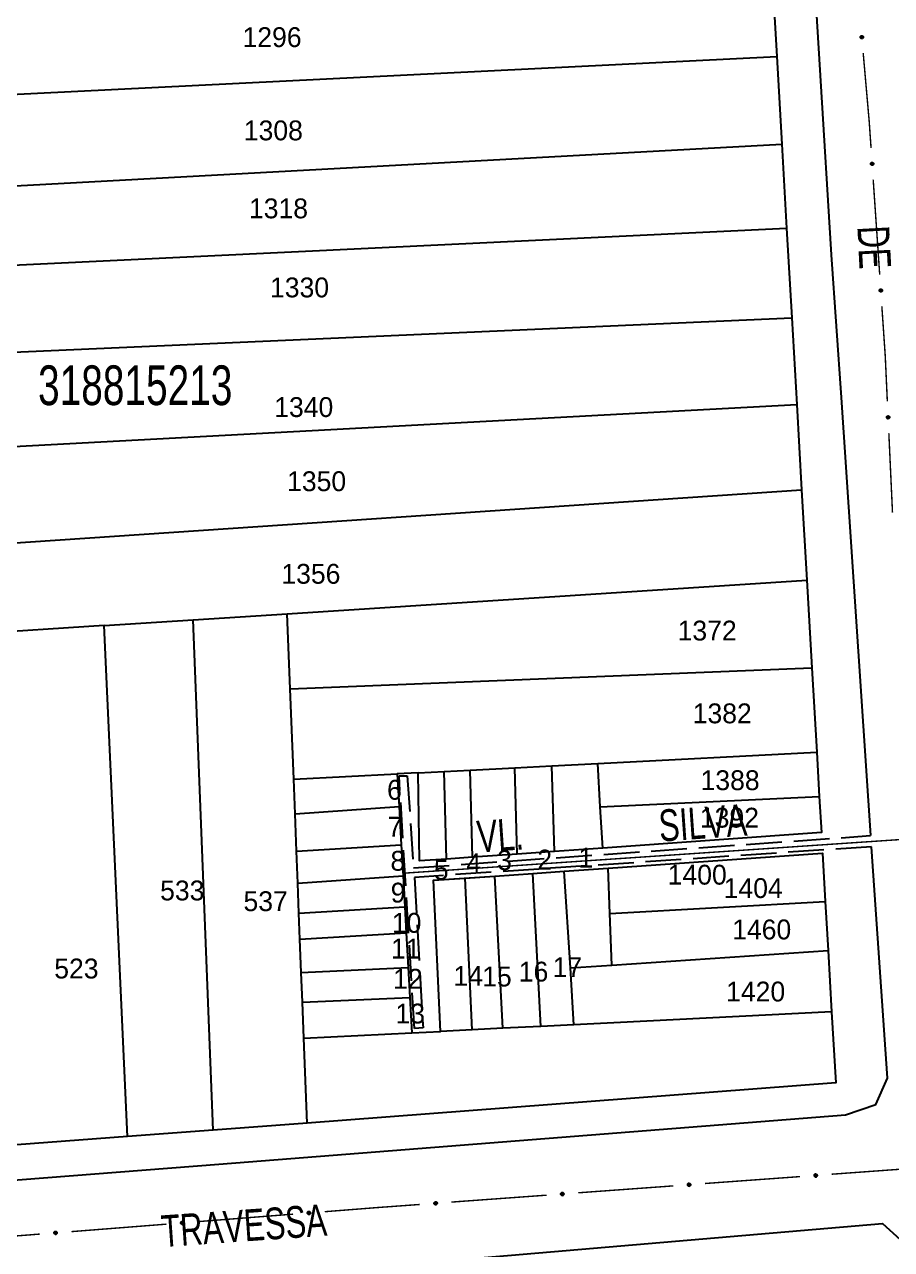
# Model space of a CAD drawing. Extents: x 201225 to 202591, y 4854937 to 4856079.
# Drawn here: x 201809.5 to 201918.7, y 4855551.3 to 4855705.6 of the extents above; entities that cross this region are included whole.
import ezdxf
from ezdxf.enums import TextEntityAlignment as Align

# ---------------------------------------------------------------- set-up
doc = ezdxf.new("R2010")
doc.units = 0
doc.header["$LTSCALE"] = 1.5
doc.header["$MEASUREMENT"] = 0
doc.linetypes.add('TRACO_11', pattern=[8, 3, -1, 3, -1])
for name, color, linetype in [('CD_MALHA_LOTES', 7, 'CONTINUOUS'), ('CD_TXT_QUADRA', 2, 'CONTINUOUS'), ('RU-QUADRA', 210, 'CONTINUOUS'), ('SV-EIXO-RUA-PAV', 20, 'CONTINUOUS'), ('SV-RUA-PAVIM', 7, 'CONTINUOUS'), ('SV-TXT-RUA-PAV', 7, 'CONTINUOUS'), ('Th_NmrPort', 7, 'CONTINUOUS')]:
    doc.layers.add(name, color=color, linetype=linetype)
doc.styles.add('ARIAL', font='ARIAL.SHX')

msp = doc.modelspace()

# ---------------------------------------------------------------- linework, layer by layer
at = {"layer": 'CD_MALHA_LOTES', "linetype": 'Continuous', "flags": 128}
for points in [[(201903.65, 4855712.38), (201904.27, 4855701.62)], [(201800.11, 4855696.46), (201904.27, 4855701.62)], [(201904.27, 4855701.62), (201904.9, 4855690.58)], [(201800.58, 4855684.9), (201904.9, 4855690.58)], [(201904.9, 4855690.58), (201905.51, 4855680)], [(201800.98, 4855674.98), (201905.51, 4855680)], [(201905.51, 4855680), (201906.16, 4855668.68)], [(201801.42, 4855664.08), (201906.16, 4855668.68)], [(201906.16, 4855668.68), (201906.79, 4855657.79)], [(201801.91, 4855652.14), (201906.79, 4855657.79)], [(201906.79, 4855657.79), (201907.4, 4855647.01)], [(201802.78, 4855639.98), (201907.4, 4855647.01)], [(201907.4, 4855647.01), (201908.06, 4855635.66)], [(201842.62, 4855631.42), (201908.06, 4855635.66)], [(201908.06, 4855635.66), (201908.69, 4855624.62)], [(201819.55, 4855629.93), (201830.78, 4855630.66)], [(201830.78, 4855630.66), (201842.62, 4855631.42)], [(201833.28, 4855566.37), (201830.78, 4855630.66)], [(201842.99, 4855621.97), (201842.62, 4855631.42)], [(201819.55, 4855629.93), (201802.85, 4855628.85)], [(201822.5, 4855565.57), (201819.55, 4855629.93)], [(201842.99, 4855621.97), (201908.69, 4855624.62)], [(201908.69, 4855624.62), (201909.3, 4855614)], [(201843.44, 4855610.58), (201842.99, 4855621.97)], [(201881.72, 4855612.56), (201909.3, 4855614)], [(201909.3, 4855614), (201909.62, 4855608.41)], [(201865.65, 4855611.73), (201871.26, 4855612.02)], [(201871.26, 4855612.02), (201875.94, 4855612.26)], [(201871.59, 4855601.15), (201871.26, 4855612.02)], [(201875.94, 4855612.26), (201881.72, 4855612.56)], [(201876.27, 4855601.48), (201875.94, 4855612.26)], [(201882.04, 4855607.11), (201881.72, 4855612.56)], [(201843.44, 4855610.58), (201856.46, 4855611.25)], [(201843.6, 4855606.23), (201843.44, 4855610.58)], [(201859.1, 4855611.39), (201856.46, 4855611.25)], [(201856.46, 4855611.25), (201856.7, 4855607.14)], [(201859.1, 4855611.39), (201862.38, 4855611.56)], [(201859.26, 4855600.28), (201859.1, 4855611.39)], [(201862.38, 4855611.56), (201865.65, 4855611.73)], [(201862.69, 4855600.52), (201862.38, 4855611.56)], [(201865.96, 4855600.75), (201865.65, 4855611.73)], [(201882.04, 4855607.11), (201909.62, 4855608.41)], [(201909.62, 4855608.41), (201909.88, 4855603.87)], [(201843.6, 4855606.23), (201856.7, 4855607.14)], [(201843.79, 4855601.53), (201843.6, 4855606.23)], [(201856.7, 4855607.14), (201856.98, 4855602.3)], [(201882.35, 4855601.91), (201882.04, 4855607.11)], [(201909.88, 4855603.87), (201882.35, 4855601.91)], [(201843.79, 4855601.53), (201856.98, 4855602.3)], [(201843.95, 4855597.47), (201843.79, 4855601.53)], [(201856.98, 4855602.3), (201857.2, 4855598.4)], [(201876.27, 4855601.48), (201871.59, 4855601.15)], [(201882.35, 4855601.91), (201876.27, 4855601.48)], [(201883.03, 4855599.38), (201910.03, 4855601.28)], [(201910.03, 4855601.28), (201910.38, 4855595.18)], [(201862.69, 4855600.52), (201859.26, 4855600.28)], [(201865.96, 4855600.75), (201862.69, 4855600.52)], [(201871.59, 4855601.15), (201865.96, 4855600.75)], [(201843.95, 4855597.47), (201857.2, 4855598.4)], [(201857.2, 4855598.4), (201857.42, 4855594.5)], [(201861.04, 4855597.84), (201865.03, 4855598.12)], [(201865.03, 4855598.12), (201868.75, 4855598.38)], [(201865.9, 4855579), (201865.03, 4855598.12)], [(201868.75, 4855598.38), (201873.53, 4855598.72)], [(201869.76, 4855579.2), (201868.75, 4855598.38)], [(201873.53, 4855598.72), (201877.48, 4855598.99)], [(201874.54, 4855579.44), (201873.53, 4855598.72)], [(201877.48, 4855598.99), (201883.03, 4855599.38)], [(201878.27, 4855586.81), (201877.48, 4855598.99)], [(201883.24, 4855593.68), (201883.03, 4855599.38)], [(201844.09, 4855593.71), (201843.95, 4855597.47)], [(201861.91, 4855578.81), (201861.04, 4855597.84)], [(201883.24, 4855593.68), (201910.38, 4855595.18)], [(201910.38, 4855595.18), (201910.73, 4855589.02)], [(201844.09, 4855593.71), (201857.42, 4855594.5)], [(201844.22, 4855590.44), (201844.09, 4855593.71)], [(201857.42, 4855594.5), (201857.61, 4855591.23)], [(201883.49, 4855587.17), (201883.24, 4855593.68)], [(201844.22, 4855590.44), (201857.61, 4855591.23)], [(201844.38, 4855586.23), (201844.22, 4855590.44)], [(201857.61, 4855591.23), (201857.86, 4855586.86)], [(201883.49, 4855587.17), (201910.73, 4855589.02)], [(201910.73, 4855589.02), (201911.18, 4855581.28)], [(201844.38, 4855586.23), (201857.86, 4855586.86)], [(201844.53, 4855582.49), (201844.38, 4855586.23)], [(201857.86, 4855586.86), (201858.07, 4855583.1)], [(201878.27, 4855586.81), (201883.49, 4855587.17)], [(201878.73, 4855579.65), (201878.27, 4855586.81)], [(201844.53, 4855582.49), (201858.07, 4855583.1)], [(201858.07, 4855583.1), (201858.32, 4855578.63)], [(201844.7, 4855577.94), (201844.53, 4855582.49)], [(201911.18, 4855581.28), (201883.76, 4855579.9)], [(201911.18, 4855581.28), (201911.69, 4855572.34)], [(201878.73, 4855579.65), (201874.54, 4855579.44)], [(201883.76, 4855579.9), (201878.73, 4855579.65)], [(201844.7, 4855577.94), (201858.32, 4855578.63)], [(201858.32, 4855578.63), (201861.91, 4855578.81)], [(201865.9, 4855579), (201861.91, 4855578.81)], [(201869.76, 4855579.2), (201865.9, 4855579)], [(201874.54, 4855579.44), (201869.76, 4855579.2)], [(201845.12, 4855567.25), (201844.7, 4855577.94)], [(201911.69, 4855572.34), (201845.12, 4855567.25)], [(201845.12, 4855567.25), (201833.28, 4855566.37)], [(201833.28, 4855566.37), (201822.5, 4855565.57)], [(201822.5, 4855565.57), (201806.3, 4855564.37)]]:
    msp.add_lwpolyline(points, dxfattribs=at)
at = {"layer": 'RU-QUADRA', "linetype": 'Continuous', "flags": 128}
msp.add_lwpolyline([(201903.65, 4855712.38), (201904.27, 4855701.62), (201904.9, 4855690.58), (201905.51, 4855680), (201906.16, 4855668.68), (201906.79, 4855657.79), (201907.4, 4855647.01), (201908.06, 4855635.66), (201908.69, 4855624.62), (201909.3, 4855614), (201909.62, 4855608.41), (201909.88, 4855603.87), (201882.35, 4855601.91), (201876.27, 4855601.48), (201871.59, 4855601.15), (201865.96, 4855600.75), (201862.69, 4855600.52), (201859.26, 4855600.28), (201859.1, 4855611.39), (201856.46, 4855611.25), (201856.7, 4855607.14), (201856.98, 4855602.3), (201857.2, 4855598.4), (201857.42, 4855594.5), (201857.61, 4855591.23), (201857.86, 4855586.86), (201858.07, 4855583.1), (201858.32, 4855578.63), (201861.91, 4855578.81), (201861.04, 4855597.84), (201868.75, 4855598.38), (201873.53, 4855598.72), (201877.48, 4855598.99), (201883.03, 4855599.38), (201910.03, 4855601.28), (201910.38, 4855595.18), (201910.73, 4855589.02), (201911.18, 4855581.28), (201911.69, 4855572.34), (201845.12, 4855567.25), (201833.28, 4855566.37), (201822.5, 4855565.57), (201806.3, 4855564.37)], dxfattribs=at)
at = {"layer": 'SV-EIXO-RUA-PAV'}
for points in [[(201915.08, 4855704.19), (201915.11, 4855704.16), (201915.14, 4855704.13), (201915.15, 4855704.09), (201915.16, 4855704.06), (201915.16, 4855704.02), (201915.15, 4855703.99), (201915.13, 4855703.95), (201915.1, 4855703.91), (201915.07, 4855703.89), (201915.03, 4855703.87), (201915, 4855703.87), (201914.96, 4855703.87), (201914.93, 4855703.88), (201914.89, 4855703.89), (201914.85, 4855703.93), (201914.82, 4855703.96), (201914.81, 4855703.99), (201914.81, 4855704.03), (201914.81, 4855704.06), (201914.81, 4855704.1), (201914.83, 4855704.14), (201914.86, 4855704.17), (201914.9, 4855704.2), (201914.93, 4855704.21), (201914.97, 4855704.22), (201915, 4855704.22), (201915.04, 4855704.21), (201915.08, 4855704.19)], [(201916.37, 4855688.24), (201916.41, 4855688.21), (201916.44, 4855688.18), (201916.45, 4855688.14), (201916.45, 4855688.11), (201916.45, 4855688.07), (201916.44, 4855688.04), (201916.42, 4855688), (201916.39, 4855687.96), (201916.36, 4855687.94), (201916.32, 4855687.92), (201916.29, 4855687.92), (201916.25, 4855687.92), (201916.22, 4855687.93), (201916.18, 4855687.95), (201916.14, 4855687.98), (201916.12, 4855688.02), (201916.1, 4855688.05), (201916.1, 4855688.09), (201916.1, 4855688.12), (201916.11, 4855688.16), (201916.13, 4855688.19), (201916.16, 4855688.23), (201916.19, 4855688.26), (201916.23, 4855688.27), (201916.26, 4855688.27), (201916.3, 4855688.27), (201916.33, 4855688.26), (201916.37, 4855688.24)], [(201917.46, 4855672.28), (201917.5, 4855672.25), (201917.53, 4855672.22), (201917.54, 4855672.18), (201917.54, 4855672.15), (201917.54, 4855672.11), (201917.53, 4855672.08), (201917.52, 4855672.04), (201917.48, 4855672), (201917.45, 4855671.98), (201917.41, 4855671.96), (201917.38, 4855671.96), (201917.34, 4855671.96), (201917.31, 4855671.97), (201917.27, 4855671.99), (201917.23, 4855672.02), (201917.21, 4855672.05), (201917.2, 4855672.09), (201917.19, 4855672.12), (201917.19, 4855672.16), (201917.2, 4855672.19), (201917.22, 4855672.23), (201917.25, 4855672.27), (201917.29, 4855672.29), (201917.32, 4855672.3), (201917.35, 4855672.31), (201917.39, 4855672.31), (201917.43, 4855672.3), (201917.46, 4855672.28)], [(201918.39, 4855656.31), (201918.43, 4855656.27), (201918.45, 4855656.24), (201918.46, 4855656.2), (201918.47, 4855656.17), (201918.46, 4855656.13), (201918.46, 4855656.1), (201918.44, 4855656.06), (201918.4, 4855656.03), (201918.37, 4855656), (201918.33, 4855655.99), (201918.3, 4855655.98), (201918.26, 4855655.99), (201918.23, 4855656), (201918.19, 4855656.02), (201918.15, 4855656.05), (201918.13, 4855656.08), (201918.12, 4855656.12), (201918.11, 4855656.15), (201918.12, 4855656.19), (201918.12, 4855656.22), (201918.14, 4855656.26), (201918.18, 4855656.3), (201918.21, 4855656.32), (201918.25, 4855656.33), (201918.28, 4855656.34), (201918.32, 4855656.34), (201918.35, 4855656.33), (201918.39, 4855656.31)], [(201893.07, 4855559.6), (201893.1, 4855559.64), (201893.14, 4855559.66), (201893.17, 4855559.68), (201893.21, 4855559.68), (201893.24, 4855559.68), (201893.28, 4855559.67), (201893.32, 4855559.65), (201893.35, 4855559.62), (201893.38, 4855559.58), (201893.39, 4855559.55), (201893.4, 4855559.51), (201893.4, 4855559.48), (201893.39, 4855559.44), (201893.37, 4855559.41), (201893.34, 4855559.37), (201893.3, 4855559.34), (201893.27, 4855559.33), (201893.23, 4855559.33), (201893.2, 4855559.33), (201893.16, 4855559.34), (201893.12, 4855559.35), (201893.09, 4855559.39), (201893.06, 4855559.42), (201893.05, 4855559.45), (201893.05, 4855559.49), (201893.05, 4855559.53), (201893.05, 4855559.56), (201893.07, 4855559.6)], [(201909.03, 4855560.77), (201909.06, 4855560.81), (201909.1, 4855560.83), (201909.13, 4855560.85), (201909.16, 4855560.85), (201909.2, 4855560.85), (201909.24, 4855560.84), (201909.27, 4855560.82), (201909.31, 4855560.79), (201909.33, 4855560.75), (201909.35, 4855560.72), (201909.35, 4855560.69), (201909.35, 4855560.65), (201909.34, 4855560.61), (201909.33, 4855560.58), (201909.29, 4855560.54), (201909.26, 4855560.51), (201909.23, 4855560.5), (201909.19, 4855560.5), (201909.15, 4855560.5), (201909.12, 4855560.51), (201909.08, 4855560.52), (201909.04, 4855560.56), (201909.02, 4855560.59), (201909.01, 4855560.62), (201909, 4855560.66), (201909, 4855560.7), (201909.01, 4855560.73), (201909.03, 4855560.77)], [(201877.11, 4855558.43), (201877.15, 4855558.47), (201877.18, 4855558.49), (201877.22, 4855558.51), (201877.25, 4855558.51), (201877.29, 4855558.51), (201877.32, 4855558.5), (201877.36, 4855558.48), (201877.4, 4855558.45), (201877.42, 4855558.41), (201877.43, 4855558.38), (201877.44, 4855558.34), (201877.44, 4855558.31), (201877.43, 4855558.27), (201877.41, 4855558.24), (201877.38, 4855558.2), (201877.35, 4855558.17), (201877.31, 4855558.16), (201877.28, 4855558.16), (201877.24, 4855558.16), (201877.2, 4855558.17), (201877.17, 4855558.18), (201877.13, 4855558.22), (201877.1, 4855558.25), (201877.09, 4855558.28), (201877.09, 4855558.32), (201877.09, 4855558.35), (201877.09, 4855558.39), (201877.11, 4855558.43)], [(201861.16, 4855557.26), (201861.19, 4855557.3), (201861.22, 4855557.32), (201861.26, 4855557.33), (201861.29, 4855557.34), (201861.33, 4855557.34), (201861.36, 4855557.33), (201861.4, 4855557.31), (201861.44, 4855557.28), (201861.46, 4855557.24), (201861.48, 4855557.21), (201861.48, 4855557.17), (201861.48, 4855557.14), (201861.47, 4855557.1), (201861.45, 4855557.07), (201861.42, 4855557.03), (201861.39, 4855557), (201861.35, 4855556.99), (201861.32, 4855556.99), (201861.28, 4855556.99), (201861.25, 4855557), (201861.21, 4855557.01), (201861.17, 4855557.05), (201861.15, 4855557.08), (201861.14, 4855557.11), (201861.13, 4855557.15), (201861.13, 4855557.18), (201861.14, 4855557.22), (201861.16, 4855557.26)], [(201829.25, 4855554.79), (201829.28, 4855554.83), (201829.32, 4855554.85), (201829.35, 4855554.87), (201829.39, 4855554.87), (201829.42, 4855554.87), (201829.46, 4855554.86), (201829.5, 4855554.85), (201829.53, 4855554.81), (201829.56, 4855554.78), (201829.57, 4855554.74), (201829.58, 4855554.71), (201829.58, 4855554.67), (201829.57, 4855554.64), (201829.55, 4855554.6), (201829.52, 4855554.56), (201829.48, 4855554.54), (201829.45, 4855554.52), (201829.41, 4855554.52), (201829.38, 4855554.52), (201829.34, 4855554.53), (201829.31, 4855554.55), (201829.27, 4855554.58), (201829.24, 4855554.61), (201829.23, 4855554.65), (201829.23, 4855554.68), (201829.23, 4855554.72), (201829.23, 4855554.75), (201829.25, 4855554.79)], [(201845.2, 4855556.04), (201845.23, 4855556.08), (201845.27, 4855556.11), (201845.3, 4855556.12), (201845.34, 4855556.13), (201845.37, 4855556.13), (201845.41, 4855556.12), (201845.45, 4855556.1), (201845.48, 4855556.07), (201845.51, 4855556.03), (201845.52, 4855556), (201845.53, 4855555.96), (201845.53, 4855555.93), (201845.52, 4855555.89), (201845.5, 4855555.85), (201845.47, 4855555.82), (201845.43, 4855555.79), (201845.4, 4855555.78), (201845.37, 4855555.77), (201845.33, 4855555.77), (201845.29, 4855555.78), (201845.26, 4855555.8), (201845.22, 4855555.83), (201845.19, 4855555.87), (201845.18, 4855555.9), (201845.18, 4855555.94), (201845.18, 4855555.97), (201845.18, 4855556.01), (201845.2, 4855556.04)], [(201813.3, 4855553.54), (201813.33, 4855553.57), (201813.37, 4855553.6), (201813.4, 4855553.61), (201813.44, 4855553.62), (201813.47, 4855553.62), (201813.51, 4855553.61), (201813.54, 4855553.59), (201813.58, 4855553.56), (201813.61, 4855553.52), (201813.62, 4855553.49), (201813.63, 4855553.45), (201813.63, 4855553.42), (201813.62, 4855553.38), (201813.6, 4855553.34), (201813.57, 4855553.31), (201813.53, 4855553.28), (201813.5, 4855553.27), (201813.46, 4855553.26), (201813.43, 4855553.26), (201813.39, 4855553.27), (201813.35, 4855553.29), (201813.32, 4855553.32), (201813.29, 4855553.36), (201813.28, 4855553.39), (201813.28, 4855553.43), (201813.28, 4855553.46), (201813.28, 4855553.5), (201813.3, 4855553.54)]]:
    msp.add_lwpolyline(points, close=True, dxfattribs=at)
for points in [[(201914.81, 4855704.1), (201914.85, 4855703.93)], [(201914.81, 4855704.08), (201914.84, 4855703.95)], [(201914.81, 4855704.06), (201914.82, 4855703.96)], [(201914.83, 4855704.14), (201914.89, 4855703.89)], [(201914.83, 4855704.11), (201914.87, 4855703.92)], [(201914.85, 4855704.15), (201914.91, 4855703.89)], [(201914.86, 4855704.17), (201914.93, 4855703.88)], [(201914.88, 4855704.19), (201914.94, 4855703.88)], [(201914.9, 4855704.2), (201914.96, 4855703.87)], [(201914.91, 4855704.2), (201914.98, 4855703.87)], [(201914.93, 4855704.21), (201915, 4855703.87)], [(201914.95, 4855704.21), (201915.01, 4855703.87)], [(201914.97, 4855704.22), (201915.03, 4855703.87)], [(201914.99, 4855704.22), (201915.05, 4855703.89)], [(201915, 4855704.22), (201915.07, 4855703.89)], [(201915.02, 4855704.21), (201915.08, 4855703.9)], [(201915.04, 4855704.21), (201915.1, 4855703.91)], [(201915.06, 4855704.2), (201915.12, 4855703.93)], [(201915.08, 4855704.19), (201915.13, 4855703.95)], [(201915.1, 4855704.18), (201915.14, 4855703.98)], [(201915.11, 4855704.16), (201915.15, 4855703.99)], [(201915.13, 4855704.14), (201915.15, 4855704.01)], [(201915.14, 4855704.13), (201915.16, 4855704.02)], [(201916.1, 4855688.12), (201916.12, 4855688.02)], [(201916.11, 4855688.16), (201916.14, 4855687.98)], [(201916.11, 4855688.13), (201916.13, 4855688)], [(201916.12, 4855688.17), (201916.16, 4855687.97)], [(201916.13, 4855688.19), (201916.18, 4855687.95)], [(201916.15, 4855688.21), (201916.2, 4855687.94)], [(201916.16, 4855688.23), (201916.22, 4855687.93)], [(201916.18, 4855688.24), (201916.23, 4855687.93)], [(201916.19, 4855688.26), (201916.25, 4855687.92)], [(201916.21, 4855688.26), (201916.27, 4855687.92)], [(201916.23, 4855688.27), (201916.29, 4855687.92)], [(201916.25, 4855688.27), (201916.3, 4855687.92)], [(201916.26, 4855688.27), (201916.32, 4855687.92)], [(201916.28, 4855688.27), (201916.34, 4855687.94)], [(201916.3, 4855688.27), (201916.36, 4855687.94)], [(201916.32, 4855688.26), (201916.37, 4855687.96)], [(201916.33, 4855688.26), (201916.39, 4855687.96)], [(201916.35, 4855688.25), (201916.41, 4855687.99)], [(201916.37, 4855688.24), (201916.42, 4855688)], [(201916.39, 4855688.23), (201916.43, 4855688.03)], [(201916.41, 4855688.21), (201916.44, 4855688.04)], [(201916.42, 4855688.19), (201916.45, 4855688.06)], [(201916.44, 4855688.18), (201916.45, 4855688.07)], [(201917.19, 4855672.16), (201917.21, 4855672.05)], [(201917.2, 4855672.19), (201917.23, 4855672.02)], [(201917.2, 4855672.17), (201917.22, 4855672.04)], [(201917.21, 4855672.21), (201917.25, 4855672.01)], [(201917.22, 4855672.23), (201917.27, 4855671.99)], [(201917.24, 4855672.25), (201917.29, 4855671.98)], [(201917.25, 4855672.27), (201917.31, 4855671.97)], [(201917.27, 4855672.28), (201917.32, 4855671.97)], [(201917.29, 4855672.29), (201917.34, 4855671.96)], [(201917.3, 4855672.29), (201917.36, 4855671.96)], [(201917.32, 4855672.3), (201917.38, 4855671.96)], [(201917.34, 4855672.3), (201917.39, 4855671.96)], [(201917.35, 4855672.31), (201917.41, 4855671.96)], [(201917.37, 4855672.31), (201917.43, 4855671.97)], [(201917.39, 4855672.31), (201917.45, 4855671.98)], [(201917.41, 4855672.3), (201917.47, 4855671.99)], [(201917.43, 4855672.3), (201917.48, 4855672)], [(201917.44, 4855672.29), (201917.5, 4855672.02)], [(201917.46, 4855672.28), (201917.52, 4855672.04)], [(201917.48, 4855672.26), (201917.52, 4855672.06)], [(201917.5, 4855672.25), (201917.53, 4855672.08)], [(201917.52, 4855672.23), (201917.54, 4855672.1)], [(201917.53, 4855672.22), (201917.54, 4855672.11)], [(201918.12, 4855656.22), (201918.15, 4855656.05)], [(201918.12, 4855656.2), (201918.14, 4855656.07)], [(201918.12, 4855656.19), (201918.13, 4855656.08)], [(201918.14, 4855656.26), (201918.19, 4855656.02)], [(201918.14, 4855656.24), (201918.17, 4855656.04)], [(201918.16, 4855656.28), (201918.21, 4855656.01)], [(201918.18, 4855656.3), (201918.23, 4855656)], [(201918.19, 4855656.31), (201918.24, 4855656)], [(201918.21, 4855656.32), (201918.26, 4855655.99)], [(201918.23, 4855656.32), (201918.28, 4855655.99)], [(201918.25, 4855656.33), (201918.3, 4855655.98)], [(201918.26, 4855656.33), (201918.31, 4855655.99)], [(201918.28, 4855656.34), (201918.33, 4855655.99)], [(201918.3, 4855656.33), (201918.35, 4855656)], [(201918.32, 4855656.34), (201918.37, 4855656)], [(201918.33, 4855656.33), (201918.39, 4855656.02)], [(201918.35, 4855656.33), (201918.4, 4855656.03)], [(201918.37, 4855656.32), (201918.42, 4855656.05)], [(201918.39, 4855656.31), (201918.44, 4855656.06)], [(201918.41, 4855656.29), (201918.45, 4855656.09)], [(201918.43, 4855656.27), (201918.46, 4855656.1)], [(201918.44, 4855656.25), (201918.46, 4855656.13)], [(201918.45, 4855656.24), (201918.46, 4855656.13)], [(201893.05, 4855559.56), (201893.35, 4855559.62)], [(201893.05, 4855559.54), (201893.36, 4855559.6)], [(201893.05, 4855559.53), (201893.38, 4855559.58)], [(201893.05, 4855559.51), (201893.38, 4855559.57)], [(201893.05, 4855559.49), (201893.39, 4855559.55)], [(201893.05, 4855559.47), (201893.39, 4855559.53)], [(201893.05, 4855559.45), (201893.4, 4855559.51)], [(201893.06, 4855559.58), (201893.33, 4855559.63)], [(201893.07, 4855559.6), (201893.32, 4855559.65)], [(201893.09, 4855559.62), (201893.29, 4855559.66)], [(201893.1, 4855559.64), (201893.28, 4855559.67)], [(201893.12, 4855559.65), (201893.25, 4855559.67)], [(201893.14, 4855559.66), (201893.24, 4855559.68)], [(201909, 4855560.7), (201909.33, 4855560.75)], [(201909, 4855560.66), (201909.35, 4855560.72)], [(201909.01, 4855560.73), (201909.31, 4855560.79)], [(201909.01, 4855560.71), (201909.32, 4855560.77)], [(201909.01, 4855560.68), (201909.34, 4855560.74)], [(201909.01, 4855560.64), (201909.35, 4855560.7)], [(201909.01, 4855560.62), (201909.35, 4855560.69)], [(201909.02, 4855560.75), (201909.29, 4855560.8)], [(201909.02, 4855560.61), (201909.35, 4855560.67)], [(201909.02, 4855560.59), (201909.35, 4855560.65)], [(201909.03, 4855560.77), (201909.27, 4855560.82)], [(201909.03, 4855560.57), (201909.34, 4855560.63)], [(201909.04, 4855560.56), (201909.34, 4855560.61)], [(201909.05, 4855560.79), (201909.25, 4855560.83)], [(201909.06, 4855560.81), (201909.24, 4855560.84)], [(201909.07, 4855560.54), (201909.33, 4855560.59)], [(201909.08, 4855560.82), (201909.21, 4855560.84)], [(201909.08, 4855560.52), (201909.33, 4855560.58)], [(201909.1, 4855560.83), (201909.2, 4855560.85)], [(201909.11, 4855560.52), (201909.3, 4855560.56)], [(201909.12, 4855560.51), (201909.29, 4855560.54)], [(201909.14, 4855560.5), (201909.27, 4855560.53)], [(201909.15, 4855560.5), (201909.26, 4855560.51)], [(201877.09, 4855558.39), (201877.4, 4855558.45)], [(201877.09, 4855558.35), (201877.42, 4855558.41)], [(201877.09, 4855558.34), (201877.42, 4855558.4)], [(201877.09, 4855558.32), (201877.43, 4855558.38)], [(201877.09, 4855558.3), (201877.44, 4855558.36)], [(201877.09, 4855558.28), (201877.44, 4855558.34)], [(201877.1, 4855558.37), (201877.4, 4855558.43)], [(201877.1, 4855558.27), (201877.44, 4855558.33)], [(201877.1, 4855558.25), (201877.44, 4855558.31)], [(201877.11, 4855558.43), (201877.36, 4855558.48)], [(201877.11, 4855558.41), (201877.37, 4855558.46)], [(201877.12, 4855558.23), (201877.43, 4855558.29)], [(201877.13, 4855558.45), (201877.33, 4855558.49)], [(201877.13, 4855558.22), (201877.43, 4855558.27)], [(201877.15, 4855558.47), (201877.32, 4855558.5)], [(201877.15, 4855558.2), (201877.42, 4855558.25)], [(201877.17, 4855558.48), (201877.29, 4855558.5)], [(201877.17, 4855558.18), (201877.41, 4855558.24)], [(201877.18, 4855558.49), (201877.29, 4855558.51)], [(201877.19, 4855558.18), (201877.39, 4855558.22)], [(201877.2, 4855558.17), (201877.38, 4855558.2)], [(201877.23, 4855558.16), (201877.36, 4855558.19)], [(201877.24, 4855558.16), (201877.35, 4855558.17)], [(201893.06, 4855559.44), (201893.39, 4855559.5)], [(201893.06, 4855559.42), (201893.4, 4855559.48)], [(201893.08, 4855559.4), (201893.39, 4855559.46)], [(201893.09, 4855559.39), (201893.39, 4855559.44)], [(201893.11, 4855559.37), (201893.38, 4855559.42)], [(201893.12, 4855559.35), (201893.37, 4855559.41)], [(201893.15, 4855559.35), (201893.35, 4855559.39)], [(201893.16, 4855559.34), (201893.34, 4855559.37)], [(201893.18, 4855559.33), (201893.31, 4855559.36)], [(201893.2, 4855559.33), (201893.3, 4855559.34)], [(201861.13, 4855557.18), (201861.46, 4855557.24)], [(201861.13, 4855557.17), (201861.47, 4855557.23)], [(201861.13, 4855557.15), (201861.48, 4855557.21)], [(201861.14, 4855557.22), (201861.44, 4855557.28)], [(201861.14, 4855557.2), (201861.45, 4855557.26)], [(201861.14, 4855557.13), (201861.48, 4855557.19)], [(201861.14, 4855557.11), (201861.48, 4855557.17)], [(201861.15, 4855557.24), (201861.42, 4855557.29)], [(201861.15, 4855557.1), (201861.48, 4855557.16)], [(201861.15, 4855557.08), (201861.48, 4855557.14)], [(201861.16, 4855557.26), (201861.4, 4855557.31)], [(201861.16, 4855557.06), (201861.47, 4855557.12)], [(201861.17, 4855557.05), (201861.47, 4855557.1)], [(201861.18, 4855557.28), (201861.38, 4855557.32)], [(201861.19, 4855557.3), (201861.36, 4855557.33)], [(201861.2, 4855557.03), (201861.46, 4855557.08)], [(201861.21, 4855557.31), (201861.34, 4855557.33)], [(201861.21, 4855557.01), (201861.45, 4855557.07)], [(201861.22, 4855557.32), (201861.33, 4855557.34)], [(201861.23, 4855557.01), (201861.43, 4855557.05)], [(201861.25, 4855557), (201861.42, 4855557.03)], [(201861.27, 4855556.99), (201861.4, 4855557.02)], [(201861.28, 4855556.99), (201861.39, 4855557)], [(201829.32, 4855554.85), (201829.42, 4855554.87)], [(201845.18, 4855556.01), (201845.48, 4855556.07)], [(201845.18, 4855555.99), (201845.49, 4855556.05)], [(201845.18, 4855555.97), (201845.51, 4855556.03)], [(201845.18, 4855555.95), (201845.51, 4855556.02)], [(201845.18, 4855555.94), (201845.52, 4855556)], [(201845.18, 4855555.92), (201845.52, 4855555.98)], [(201845.18, 4855555.9), (201845.53, 4855555.96)], [(201845.19, 4855556.02), (201845.46, 4855556.08)], [(201845.19, 4855555.88), (201845.53, 4855555.94)], [(201845.19, 4855555.87), (201845.53, 4855555.93)], [(201845.2, 4855556.04), (201845.45, 4855556.1)], [(201845.21, 4855555.85), (201845.52, 4855555.91)], [(201845.22, 4855556.06), (201845.42, 4855556.11)], [(201845.22, 4855555.83), (201845.52, 4855555.89)], [(201845.23, 4855556.08), (201845.41, 4855556.12)], [(201845.24, 4855555.82), (201845.51, 4855555.87)], [(201845.25, 4855556.1), (201845.38, 4855556.12)], [(201845.26, 4855555.8), (201845.5, 4855555.85)], [(201845.27, 4855556.11), (201845.37, 4855556.13)], [(201845.28, 4855555.79), (201845.48, 4855555.83)], [(201845.29, 4855555.78), (201845.47, 4855555.82)], [(201845.32, 4855555.78), (201845.45, 4855555.8)], [(201845.33, 4855555.77), (201845.43, 4855555.79)], [(201813.28, 4855553.5), (201813.58, 4855553.56)], [(201813.28, 4855553.48), (201813.59, 4855553.54)], [(201813.28, 4855553.46), (201813.61, 4855553.52)], [(201813.28, 4855553.44), (201813.61, 4855553.51)], [(201813.28, 4855553.43), (201813.62, 4855553.49)], [(201813.28, 4855553.41), (201813.62, 4855553.47)], [(201813.28, 4855553.39), (201813.63, 4855553.45)], [(201813.29, 4855553.51), (201813.56, 4855553.57)], [(201813.29, 4855553.37), (201813.62, 4855553.44)], [(201813.29, 4855553.36), (201813.63, 4855553.42)], [(201813.3, 4855553.54), (201813.54, 4855553.59)], [(201813.31, 4855553.34), (201813.62, 4855553.4)], [(201813.32, 4855553.55), (201813.52, 4855553.6)], [(201813.32, 4855553.32), (201813.62, 4855553.38)], [(201813.33, 4855553.57), (201813.51, 4855553.61)], [(201813.34, 4855553.31), (201813.61, 4855553.36)], [(201813.35, 4855553.59), (201813.48, 4855553.61)], [(201813.35, 4855553.29), (201813.6, 4855553.34)], [(201813.37, 4855553.6), (201813.47, 4855553.62)], [(201829.23, 4855554.75), (201829.53, 4855554.81)], [(201829.23, 4855554.73), (201829.54, 4855554.8)], [(201829.23, 4855554.72), (201829.56, 4855554.78)], [(201829.23, 4855554.7), (201829.56, 4855554.76)], [(201829.23, 4855554.68), (201829.57, 4855554.74)], [(201829.23, 4855554.66), (201829.57, 4855554.72)], [(201829.23, 4855554.65), (201829.58, 4855554.71)], [(201829.24, 4855554.77), (201829.51, 4855554.83)], [(201829.24, 4855554.63), (201829.58, 4855554.69)], [(201829.24, 4855554.61), (201829.58, 4855554.67)], [(201829.25, 4855554.79), (201829.5, 4855554.85)], [(201829.26, 4855554.59), (201829.57, 4855554.65)], [(201829.27, 4855554.81), (201829.47, 4855554.85)], [(201829.27, 4855554.58), (201829.57, 4855554.64)], [(201829.28, 4855554.83), (201829.46, 4855554.86)], [(201829.29, 4855554.56), (201829.56, 4855554.62)], [(201829.3, 4855554.84), (201829.43, 4855554.86)], [(201829.31, 4855554.55), (201829.55, 4855554.6)], [(201829.33, 4855554.54), (201829.53, 4855554.58)], [(201829.34, 4855554.53), (201829.52, 4855554.56)], [(201829.37, 4855554.52), (201829.49, 4855554.55)], [(201829.38, 4855554.52), (201829.48, 4855554.54)], [(201813.38, 4855553.28), (201813.58, 4855553.32)], [(201813.39, 4855553.27), (201813.57, 4855553.31)], [(201813.41, 4855553.27), (201813.54, 4855553.29)], [(201813.43, 4855553.26), (201813.53, 4855553.28)]]:
    msp.add_lwpolyline(points, dxfattribs=at)
at = {"layer": 'SV-EIXO-RUA-PAV', "const_width": 0.18}
for points in [[(201915.15, 4855702.05), (201915.85, 4855694.08)], [(201915.85, 4855694.08), (201915.91, 4855693.39)], [(201915.91, 4855693.39), (201916.14, 4855690.09)], [(201916.41, 4855686.1), (201917.23, 4855674.13)], [(201917.5, 4855670.14), (201917.91, 4855664.15)], [(201917.91, 4855664.15), (201917.93, 4855663.84)], [(201917.93, 4855663.84), (201918.19, 4855658.16)], [(201918.38, 4855654.16), (201918.84, 4855644.17)], [(201911.18, 4855560.82), (201923.14, 4855561.69)], [(201895.22, 4855559.65), (201907.19, 4855560.52)], [(201863.3, 4855557.31), (201875.27, 4855558.18)], [(201879.26, 4855558.48), (201891.23, 4855559.35)], [(201847.35, 4855556.1), (201853.33, 4855556.57)], [(201853.33, 4855556.57), (201853.41, 4855556.58)], [(201853.41, 4855556.58), (201859.31, 4855557.01)], [(201831.4, 4855554.85), (201843.36, 4855555.79)], [(201799.5, 4855552.34), (201811.46, 4855553.28)], [(201815.45, 4855553.59), (201827.41, 4855554.53)]]:
    msp.add_lwpolyline(points, dxfattribs=at)
at = {"layer": 'SV-EIXO-RUA-PAV', "linetype": 'TRACO_11', "const_width": 0.18, "flags": 128}
msp.add_lwpolyline([(201921.96, 4855603.12), (201857.45, 4855598.75)], dxfattribs=at)
at = {"layer": 'SV-RUA-PAVIM', "linetype": 'Continuous'}
for points in [[(201832.41, 4855790.04, 14.31), (201900.45, 4855794.26, 13.65), (201903.04, 4855793.54, 13.65), (201904.17, 4855789.63, 13.65), (201911.13, 4855676.64, 12.7), (201912.36, 4855658.65, 12.7), (201916.08, 4855603.47, 11.52)], [(201790.64, 4855558.87, 12.48), (201802.74, 4855559.67, 11.99), (201833.99, 4855562.08, 11.99), (201912.93, 4855568.28, 11.52), (201916.73, 4855569.62, 11.52), (201918.23, 4855572.94, 11.52), (201916.19, 4855602.07, 11.52)], [(201728.46, 4855314.97, 10.44), (201726.62, 4855315.22, 10.44), (201725.04, 4855315.91, 10.67), (201723.21, 4855318.57, 10.99), (201718.26, 4855373.26, 11.48), (201716.49, 4855398.59, 11.48), (201713.36, 4855437.93, 12.19), (201710.41, 4855479.28, 12.27), (201707.08, 4855535.54, 12.8), (201707.78, 4855538.08, 12.84), (201710.82, 4855539.44, 12.89), (201774.42, 4855543.65, 12.14), (201803.8, 4855545.66, 12.14), (201832.48, 4855547.34, 11.98), (201917.58, 4855554.6, 11.5), (201919.8, 4855552.59, 11.42), (201920.51, 4855547.76, 11.32), (201923.04, 4855510.54, 11.32), (201926.51, 4855459.77, 8.99), (201927.99, 4855439.06, 6.54), (201929.46, 4855418.32, 7.99), (201934.77, 4855338.83, 6.33)]]:
    msp.add_polyline3d(points, dxfattribs=at)
at = {"layer": 'SV-RUA-PAVIM', "linetype": 'TRACO_11'}
msp.add_polyline3d([(201916.19, 4855602.07, 11.52), (201858.64, 4855598.21, 11.52), (201859.73, 4855579.25, 11.52), (201858.64, 4855579.19, 11.52), (201856.7, 4855611, 11.52), (201857.73, 4855611, 11.52), (201858.53, 4855599.41, 11.52), (201916.08, 4855603.47, 11.52)], dxfattribs=at)

# ---------------------------------------------------------------- texts
at = {"layer": 'CD_TXT_QUADRA', "style": 'ARIAL', "width": 0.7}
msp.add_text('318815213', height=5, dxfattribs=at).set_placement((201811.24, 4855657.7))
at = {"layer": 'SV-TXT-RUA-PAV', "style": 'ARIAL', "width": 0.7}
for s, rotation, p in [('DE', 273, (201914.41, 4855680.19)), ('SILVA', 4, (201889.55, 4855602.71)), ('VL.', 4, (201866.64, 4855601.33)), ('TRAVESSA', 4, (201826.9, 4855551.63))]:
    msp.add_text(s, height=4, rotation=rotation, dxfattribs=at).set_placement(p)
at = {"layer": 'Th_NmrPort', "color": 1}
for s, p in [('1296', (201836.99, 4855704.05)), ('1308', (201837.15, 4855692.3)), ('1318', (201837.8, 4855682.48)), ('1330', (201840.45, 4855672.52)), ('1340', (201840.98, 4855657.45)), ('1350', (201842.6, 4855648.11)), ('1356', (201841.88, 4855636.45)), ('1372', (201891.78, 4855629.3)), ('1382', (201893.68, 4855618.87)), ('6', (201855.19, 4855609.24)), ('1388', (201894.67, 4855610.45)), ('7', (201855.27, 4855604.59)), ('1392', (201894.59, 4855605.73)), ('8', (201855.62, 4855600.3)), ('4', (201865.17, 4855599.99)), ('3', (201869.06, 4855600.38)), ('2', (201874.12, 4855600.45)), ('1', (201879.29, 4855600.7)), ('5', (201861.08, 4855599.16)), ('1400', (201890.53, 4855598.55)), ('1404', (201897.58, 4855596.86)), ('533', (201826.61, 4855596.56)), ('9', (201855.65, 4855596.29)), ('537', (201837.11, 4855595.21)), ('10', (201855.8, 4855592.48)), ('1460', (201898.65, 4855591.65)), ('11', (201855.68, 4855589.24)), ('523', (201813.28, 4855586.73)), ('16', (201871.78, 4855586.34)), ('17', (201876.04, 4855586.9)), ('12', (201855.95, 4855585.44)), ('14', (201863.55, 4855585.81)), ('15', (201867.17, 4855585.72)), ('1420', (201897.89, 4855583.83)), ('13', (201856.25, 4855581.06))]:
    msp.add_text(s, height=2.5, dxfattribs=at).set_placement(p, align=Align.MIDDLE_LEFT)

doc.saveas('drawing.dxf')
